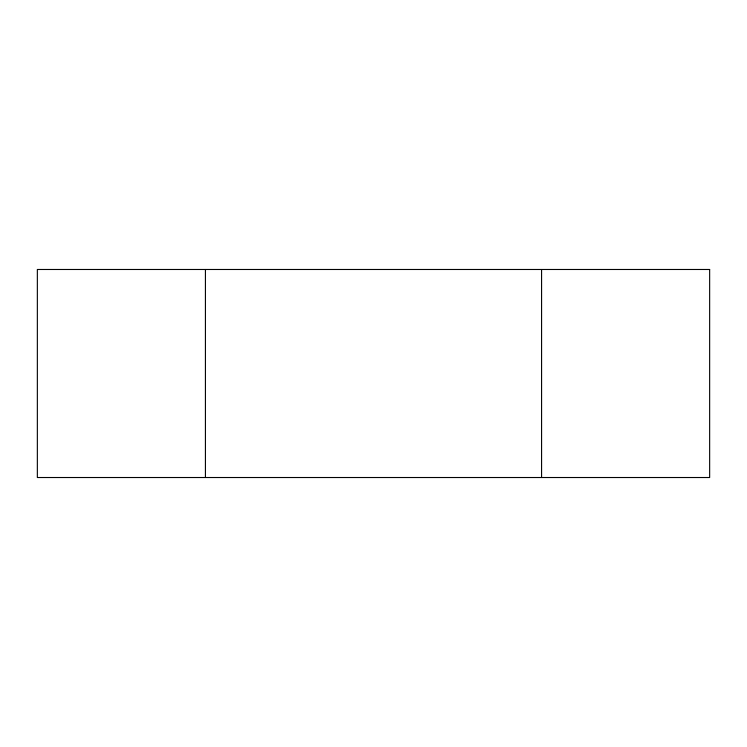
<?xml version="1.0" encoding="UTF-8"?>
<svg xmlns="http://www.w3.org/2000/svg" width="747" height="747" viewBox="0 0 747 747"><rect width="100%" height="100%" fill="white"/><g stroke="black" fill="none" stroke-linecap="round" stroke-linejoin="round"><path stroke-width="1.12" d="M541.575 269.48L541.575 477.52M205.425 269.48L205.425 477.52M709.65 269.48L37.35 269.48L37.35 477.52L709.65 477.52L709.65 269.48"/></g></svg>
